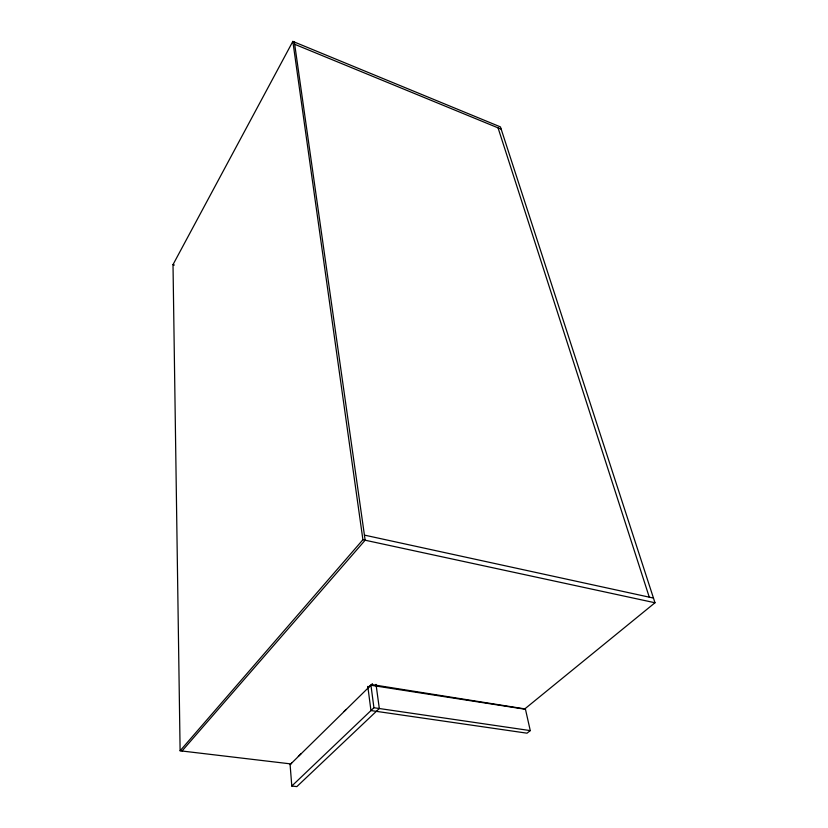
<?xml version="1.0" encoding="UTF-8"?>
<svg xmlns="http://www.w3.org/2000/svg" width="828" height="828" viewBox="0 0 828 828"><rect width="100%" height="100%" fill="white"/><g stroke="black" fill="none" stroke-linecap="round" stroke-linejoin="round"><path stroke-width="1.24" d="M290.783 763.913L180.111 750.789L173.011 264.618L292.843 41.4L500.443 126.901L654.989 602.763L524.817 708.892L371.627 684.539L367.911 687.292L368.708 687.416M180.111 750.789L362.912 539.732L292.843 41.4M182.025 751.006L365.148 540.208L294.364 42.031M372.465 683.69L290.1 764.617L291.798 786.041L296.859 786.6L379.317 708.52L376.026 684.373M290.1 764.617L291.622 763.064M298.339 756.347L301.102 753.625M344.169 711.335L346.114 709.43M291.798 786.041L373.925 707.733L530.272 730.606L525.469 709.296L370.944 685.253L373.925 707.733M530.272 730.606L527.012 733.184L370.954 710.569L367.798 686.412M362.912 539.732L654.989 602.763M364.423 535.105L653.468 598.075M173.011 264.618L174.377 265.043M294.685 44.288L501.178 129.147M524.114 708.478L524.817 708.892M498.063 127.864L649.276 597.164"/></g></svg>
